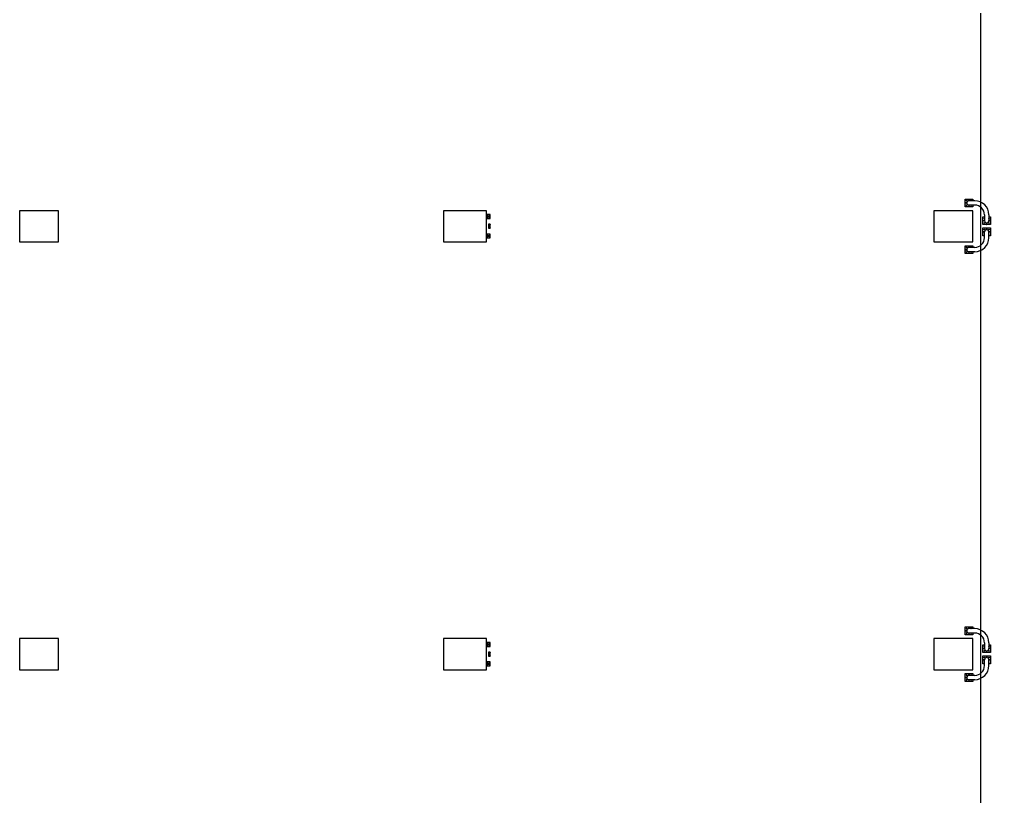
# Model space of a CAD drawing. Header units: millimetres. Extents: x 0 to 356400, y 0 to 68257.
# Drawn here: x 155046 to 156044, y 3891 to 4691 of the extents above; entities that cross this region are included whole.
import ezdxf

# ---------------------------------------------------------------- set-up
doc = ezdxf.new("R2010")
doc.units = ezdxf.units.MM
doc.header["$LTSCALE"] = 75
doc.layers.add('8', color=8, linetype='Continuous')

# ---------------------------------------------------------------- blocks, each defined once
blk = doc.blocks.new('G$C7369CDF7')
at = {"layer": '8'}
for p, q in [((71936, 58262), (72086, 58262)), ((71936, 58150), (72086, 58150)), ((71986, 58262), (71986, 58306)), ((71986, 58306), (72186, 58306)), ((71986, 58106), (71986, 58150)), ((72084, 58302), (72084, 58262)), ((72088, 58302), (72084, 58302)), ((72084, 58110), (72084, 58150)), ((72088, 58262), (72088, 58302)), ((72088, 58150), (72088, 58110)), ((72182, 58208), (72142, 58208)), ((72142, 58204), (72182, 58204)), ((72182, 58204), (72182, 58208)), ((72186, 58306), (72186, 58106)), ((72274, 58106), (72274, 58306)), ((72274, 58306), (72474, 58306)), ((72278, 58204), (72278, 58208)), ((72278, 58208), (72318, 58208)), ((72318, 58204), (72278, 58204)), ((72372, 58302), (72376, 58302)), ((72372, 58262), (72372, 58302)), ((72372, 58150), (72372, 58110)), ((72524, 58262), (72374, 58262)), ((72524, 58150), (72374, 58150)), ((72376, 58302), (72376, 58262)), ((72376, 58110), (72376, 58150)), ((72474, 58306), (72474, 58262)), ((72474, 58150), (72474, 58106)), ((82936, 58262), (83086, 58262)), ((82936, 58150), (83086, 58150)), ((82986, 58262), (82986, 58306)), ((82986, 58306), (83186, 58306)), ((82986, 58106), (82986, 58150)), ((83084, 58302), (83084, 58262)), ((83088, 58302), (83084, 58302)), ((83084, 58110), (83084, 58150)), ((83088, 58262), (83088, 58302)), ((83088, 58150), (83088, 58110)), ((83182, 58208), (83142, 58208)), ((83142, 58204), (83182, 58204)), ((83182, 58204), (83182, 58208)), ((83186, 58306), (83186, 58106)), ((83274, 58106), (83274, 58306)), ((83274, 58306), (83474, 58306)), ((83278, 58204), (83278, 58208)), ((83278, 58208), (83318, 58208)), ((83318, 58204), (83278, 58204)), ((83372, 58302), (83376, 58302)), ((83372, 58262), (83372, 58302)), ((83372, 58150), (83372, 58110)), ((83524, 58262), (83374, 58262)), ((83524, 58150), (83374, 58150)), ((83376, 58302), (83376, 58262)), ((83376, 58110), (83376, 58150)), ((83474, 58306), (83474, 58262)), ((83474, 58150), (83474, 58106)), ((21630, 58050), (97030, 58050)), ((71574, 57900), (71574, 57750)), ((71686, 57900), (71686, 57750)), ((72186, 58106), (71986, 58106)), ((72088, 58110), (72084, 58110)), ((72474, 58106), (72274, 58106)), ((72372, 58110), (72376, 58110)), ((72774, 57900), (72774, 57750)), ((72886, 57900), (72886, 57750)), ((82574, 57900), (82574, 57750)), ((82686, 57900), (82686, 57750)), ((83186, 58106), (82986, 58106)), ((83088, 58110), (83084, 58110)), ((83474, 58106), (83274, 58106)), ((83372, 58110), (83376, 58110)), ((83774, 57900), (83774, 57750)), ((83886, 57900), (83886, 57750)), ((71530, 57650), (71530, 57850)), ((71530, 57850), (71574, 57850)), ((71730, 57650), (71530, 57650)), ((71534, 57752), (71574, 57752)), ((71534, 57748), (71534, 57752)), ((71574, 57748), (71534, 57748)), ((71628, 57654), (71628, 57694)), ((71632, 57654), (71628, 57654)), ((71632, 57694), (71632, 57654)), ((71686, 57850), (71730, 57850)), ((71726, 57752), (71686, 57752)), ((71686, 57748), (71726, 57748)), ((71726, 57748), (71726, 57752)), ((71730, 57850), (71730, 57650)), ((72630, 57850), (71830, 57850)), ((71830, 57850), (71830, 56850)), ((72630, 56850), (72630, 57850)), ((72730, 57650), (72730, 57850)), ((72730, 57850), (72774, 57850)), ((72930, 57650), (72730, 57650)), ((72734, 57748), (72734, 57752)), ((72734, 57752), (72774, 57752)), ((72774, 57748), (72734, 57748)), ((72828, 57694), (72828, 57654)), ((72828, 57654), (72832, 57654)), ((72832, 57654), (72832, 57694)), ((72886, 57850), (72930, 57850)), ((72926, 57752), (72886, 57752)), ((72886, 57748), (72926, 57748)), ((72926, 57748), (72926, 57752)), ((72930, 57850), (72930, 57650)), ((82530, 57650), (82530, 57850)), ((82530, 57850), (82574, 57850)), ((82730, 57650), (82530, 57650)), ((82534, 57752), (82574, 57752)), ((82534, 57748), (82534, 57752)), ((82574, 57748), (82534, 57748)), ((82628, 57654), (82628, 57694)), ((82632, 57654), (82628, 57654)), ((82632, 57694), (82632, 57654)), ((82686, 57850), (82730, 57850)), ((82726, 57752), (82686, 57752)), ((82686, 57748), (82726, 57748)), ((82726, 57748), (82726, 57752)), ((82730, 57850), (82730, 57650)), ((83630, 57850), (82830, 57850)), ((82830, 57850), (82830, 56850)), ((83630, 56850), (83630, 57850)), ((83730, 57650), (83730, 57850)), ((83730, 57850), (83774, 57850)), ((83930, 57650), (83730, 57650)), ((83734, 57748), (83734, 57752)), ((83734, 57752), (83774, 57752)), ((83774, 57748), (83734, 57748)), ((83828, 57694), (83828, 57654)), ((83828, 57654), (83832, 57654)), ((83832, 57654), (83832, 57694)), ((83886, 57850), (83930, 57850)), ((83926, 57752), (83886, 57752)), ((83886, 57748), (83926, 57748)), ((83926, 57748), (83926, 57752)), ((83930, 57850), (83930, 57650)), ((71830, 56850), (72630, 56850)), ((82830, 56850), (83630, 56850)), ((72030, 45450), (71930, 45450)), ((71930, 45450), (71930, 45350)), ((71933, 45352), (72028, 45448)), ((71933, 45448), (72028, 45352)), ((72028, 45448), (71933, 45448)), ((71933, 45448), (71933, 45352)), ((72028, 45352), (72028, 45448)), ((72030, 45350), (72030, 45450)), ((72280, 45450, -103000), (72180, 45450, -103000)), ((72180, 45450, -103000), (72180, 45400, -103000)), ((72183, 45402, -103000), (72278, 45448, -103000)), ((72183, 45448, -103000), (72278, 45402, -103000)), ((72278, 45448, -103000), (72183, 45448, -103000)), ((72183, 45448, -103000), (72183, 45402, -103000)), ((72278, 45402, -103000), (72278, 45448, -103000)), ((72280, 45400, -103000), (72280, 45450, -103000)), ((72530, 45450), (72430, 45450)), ((72430, 45450), (72430, 45350)), ((72433, 45352), (72528, 45448)), ((72433, 45448), (72528, 45352)), ((72528, 45448), (72433, 45448)), ((72433, 45448), (72433, 45352)), ((72528, 45352), (72528, 45448)), ((72530, 45350), (72530, 45450)), ((83030, 45450), (82930, 45450)), ((82930, 45450), (82930, 45350)), ((82933, 45352), (83028, 45448)), ((82933, 45448), (83028, 45352)), ((83028, 45448), (82933, 45448)), ((82933, 45448), (82933, 45352)), ((83028, 45352), (83028, 45448)), ((83030, 45350), (83030, 45450)), ((83280, 45450, -103000), (83180, 45450, -103000)), ((83180, 45450, -103000), (83180, 45400, -103000)), ((83183, 45402, -103000), (83278, 45448, -103000)), ((83183, 45448, -103000), (83278, 45402, -103000)), ((83278, 45448, -103000), (83183, 45448, -103000)), ((83183, 45448, -103000), (83183, 45402, -103000)), ((83278, 45402, -103000), (83278, 45448, -103000)), ((83280, 45400, -103000), (83280, 45450, -103000)), ((83530, 45450), (83430, 45450)), ((83430, 45450), (83430, 45350)), ((83433, 45352), (83528, 45448)), ((83433, 45448), (83528, 45352)), ((83528, 45448), (83433, 45448)), ((83433, 45448), (83433, 45352)), ((83528, 45352), (83528, 45448)), ((83530, 45350), (83530, 45450)), ((72630, 45350), (71830, 45350)), ((71830, 45350), (71830, 44250)), ((71930, 45350), (72030, 45350)), ((71933, 45352), (72028, 45352)), ((72180, 45400, -103000), (72280, 45400, -103000)), ((72183, 45402, -103000), (72278, 45402, -103000)), ((72430, 45350), (72530, 45350)), ((72433, 45352), (72528, 45352)), ((72630, 44250), (72630, 45350)), ((83630, 45350), (82830, 45350)), ((82830, 45350), (82830, 44250)), ((82930, 45350), (83030, 45350)), ((82933, 45352), (83028, 45352)), ((83180, 45400, -103000), (83280, 45400, -103000)), ((83183, 45402, -103000), (83278, 45402, -103000)), ((83430, 45350), (83530, 45350)), ((83433, 45352), (83528, 45352)), ((83630, 44250), (83630, 45350)), ((71830, 44250), (72630, 44250)), ((82830, 44250), (83630, 44250)), ((72630, 34350), (71830, 34350)), ((71830, 34350), (71830, 33350)), ((72630, 33350), (72630, 34350)), ((83630, 34350), (82830, 34350)), ((82830, 34350), (82830, 33350)), ((83630, 33350), (83630, 34350)), ((71830, 33350), (72630, 33350)), ((82830, 33350), (83630, 33350))]:
    blk.add_line(p, q, dxfattribs=at)
for centre in [(72026, 58266), (72026, 58146), (72146, 58266), (72146, 58146), (72314, 58266), (72314, 58146), (83026, 58266), (83026, 58146), (83146, 58266), (83146, 58146), (83314, 58266), (83314, 58146), (71570, 57690), (71690, 57690), (72770, 57810), (72770, 57690), (72890, 57810), (72890, 57690), (82570, 57690), (82690, 57690), (83770, 57810), (83770, 57690), (83890, 57810), (83890, 57690)]:
    blk.add_circle(centre, 8, dxfattribs=at)
for centre, radius, start, end in [((71936, 57900), 362, 90, 180), ((71936, 57900), 250, 90, 180), ((72086, 58206), 56, 270, 90), ((72374, 58206), 56, 90, 270), ((72434, 58266), 8, 330, 210), ((72434, 58146), 8, 150, 30), ((72524, 57900), 362, 0, 90), ((72524, 57900), 250, 0, 90), ((82936, 57900), 362, 90, 180), ((82936, 57900), 250, 90, 180), ((83086, 58206), 56, 270, 90), ((83374, 58206), 56, 90, 270), ((83434, 58266), 8, 330, 210), ((83434, 58146), 8, 150, 30), ((83524, 57900), 362, 0, 90), ((83524, 57900), 250, 0, 90), ((71570, 57810), 8, 60, 300), ((71630, 57750), 56, 180, 0), ((71690, 57810), 8, 240, 120), ((72830, 57750), 56, 180, 0), ((82570, 57810), 8, 60, 300), ((82630, 57750), 56, 180, 0), ((82690, 57810), 8, 240, 120), ((83830, 57750), 56, 180, 0)]:
    blk.add_arc(centre, radius, start, end, dxfattribs=at)

msp = doc.modelspace()

# ---------------------------------------------------------------- block references
at = {"xscale": 0.04000000000000001, "yscale": 0.04000000000000001, "zscale": 0.04000000000000001, "rotation": 270}
msp.add_blockref('G$C7369CDF7', (153712.17, 7367.09), dxfattribs=at)

doc.saveas('drawing.dxf')
